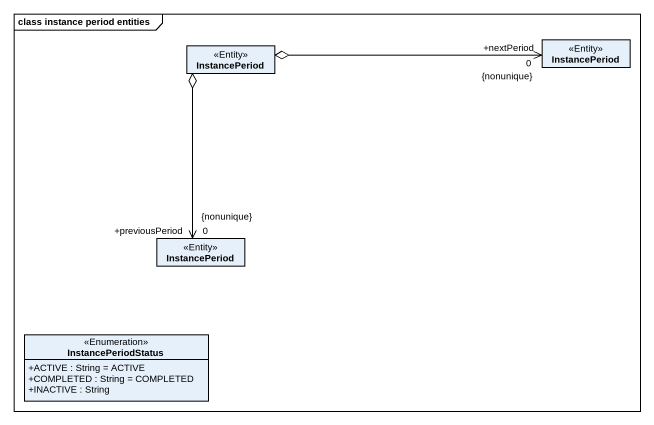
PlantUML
@startuml
mainframe class instance period entities
hide circle
hide empty members
skinparam classAttributeIconSize 0
class InstancePeriod <<Entity>>
class "InstancePeriod" as InstancePeriod_2 <<Entity>>
class "InstancePeriod" as InstancePeriod_3 <<Entity>>
class InstancePeriodStatus <<Enumeration>> {
  +ACTIVE : String = ACTIVE
  +COMPLETED : String = COMPLETED
  +INACTIVE : String
}
InstancePeriod o-right-> "+nextPeriod\n0\n{nonunique}" InstancePeriod_2
InstancePeriod o--> "0\n+previousPeriod\n{nonunique}" InstancePeriod_3
@enduml
